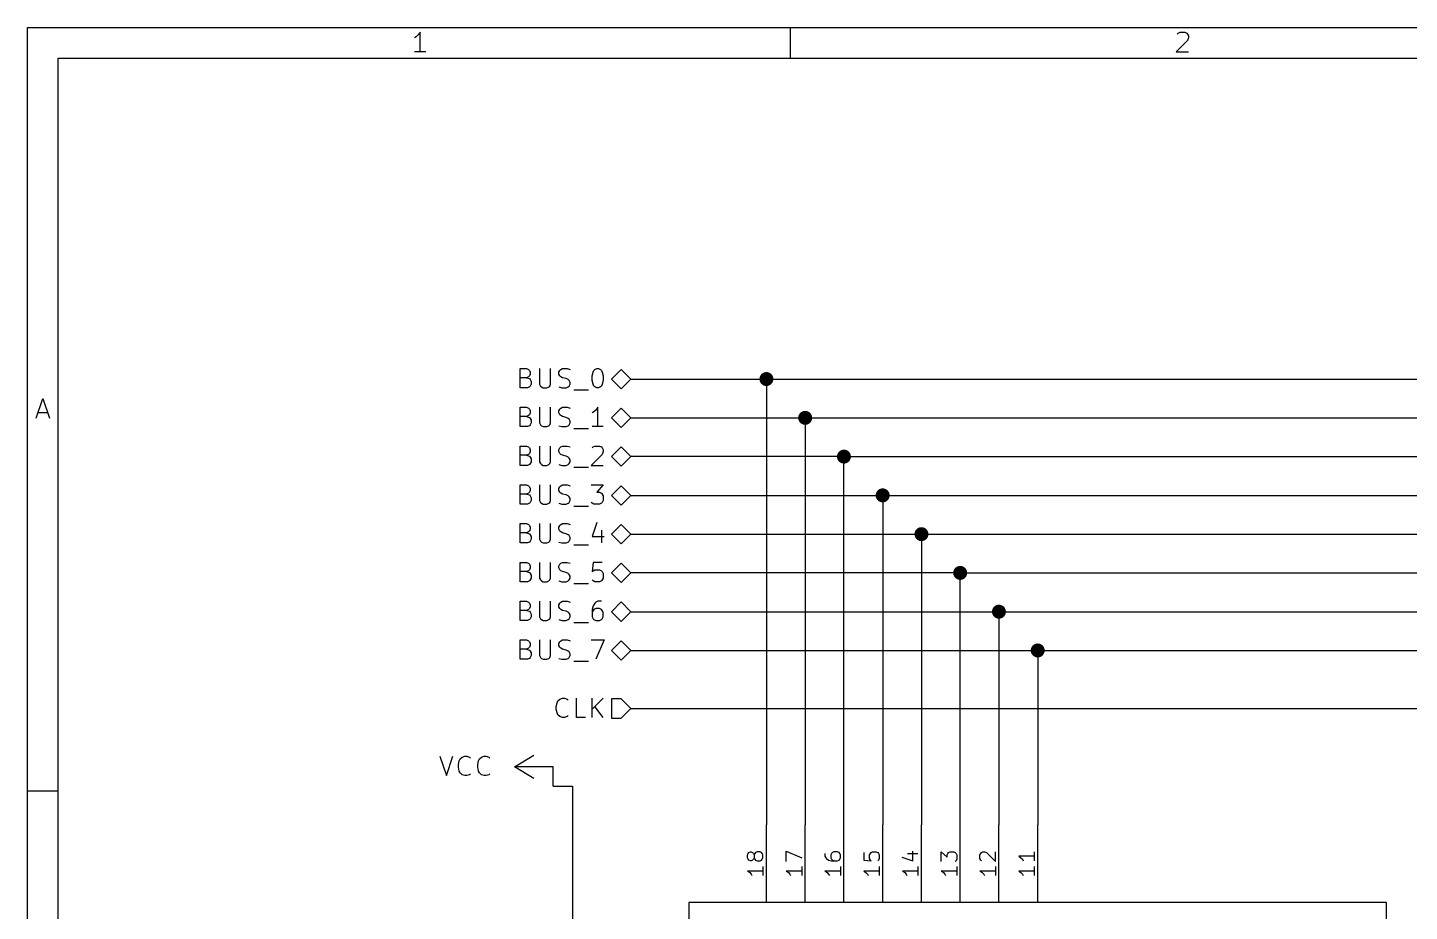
# Model space of a CAD drawing. Extents: x 0.4 to 11.3, y -7.9 to -0.4.
# Drawn here: x 0.394 to 3.959, y -2.673 to -0.394 of the extents above; entities that cross this region are included whole.
import ezdxf

# ---------------------------------------------------------------- set-up
doc = ezdxf.new("R2010")
doc.units = 0
doc.header["$MEASUREMENT"] = 0
for name, color, linetype in [('BROWN2', 54, 'CONTINUOUS'), ('CYAN2', 4, 'CONTINUOUS'), ('GREEN3', 91, 'CONTINUOUS'), ('LYELLOW', 51, 'CONTINUOUS'), ('RED2', 1, 'CONTINUOUS'), ('RED3', 11, 'CONTINUOUS')]:
    doc.layers.add(name, color=color, linetype=linetype)

msp = doc.modelspace()

# ---------------------------------------------------------------- linework, layer by layer
at = {"layer": 'BROWN2', "linetype": 'CONTINUOUS'}
for p, q in [((1.6646, -1.3228), (1.6646, -1.2728)), ((1.6646, -1.2728), (1.6812, -1.2728)), ((1.6812, -1.2728), (1.686, -1.2752)), ((1.686, -1.2752), (1.6884, -1.2776)), ((1.6884, -1.2776), (1.6908, -1.2823)), ((1.6908, -1.2823), (1.6908, -1.2871)), ((1.7146, -1.2728), (1.7146, -1.3133)), ((1.7431, -1.3133), (1.7431, -1.2728)), ((1.7646, -1.2823), (1.767, -1.2776)), ((1.7646, -1.2871), (1.7646, -1.2823)), ((1.767, -1.2776), (1.7693, -1.2752)), ((1.7693, -1.2752), (1.7741, -1.2728)), ((1.7741, -1.2728), (1.786, -1.2728)), ((1.786, -1.2728), (1.7932, -1.2752)), ((1.8503, -1.2919), (1.8527, -1.2823)), ((1.8527, -1.2823), (1.8551, -1.2776)), ((1.8551, -1.2776), (1.8574, -1.2752)), ((1.8574, -1.2752), (1.8622, -1.2728)), ((1.8622, -1.2728), (1.867, -1.2728)), ((1.867, -1.2728), (1.8717, -1.2752)), ((1.8717, -1.2752), (1.8741, -1.2776)), ((1.8741, -1.2776), (1.8765, -1.2823)), ((1.8765, -1.2823), (1.8789, -1.2919)), ((1.925, -1.275), (1.9, -1.3)), ((1.95, -1.3), (1.925, -1.275)), ((1.6812, -1.2966), (1.6646, -1.2966)), ((1.686, -1.2942), (1.6812, -1.2966)), ((1.6812, -1.2966), (1.6884, -1.299)), ((1.6884, -1.2919), (1.686, -1.2942)), ((1.6908, -1.2871), (1.6884, -1.2919)), ((1.6884, -1.299), (1.6908, -1.3014)), ((1.6908, -1.318), (1.6884, -1.3204)), ((1.6908, -1.3014), (1.6931, -1.3061)), ((1.6931, -1.3133), (1.6908, -1.318)), ((1.6931, -1.3061), (1.6931, -1.3133)), ((1.7146, -1.3133), (1.717, -1.318)), ((1.717, -1.318), (1.7193, -1.3204)), ((1.7384, -1.3204), (1.7408, -1.318)), ((1.7408, -1.318), (1.7431, -1.3133)), ((1.767, -1.2919), (1.7646, -1.2871)), ((1.7693, -1.2942), (1.767, -1.2919)), ((1.7741, -1.2966), (1.7693, -1.2942)), ((1.7836, -1.299), (1.7741, -1.2966)), ((1.7884, -1.3014), (1.7836, -1.299)), ((1.7908, -1.3038), (1.7884, -1.3014)), ((1.7884, -1.3204), (1.7908, -1.318)), ((1.7932, -1.3085), (1.7908, -1.3038)), ((1.7908, -1.318), (1.7932, -1.3133)), ((1.7932, -1.3133), (1.7932, -1.3085)), ((1.8503, -1.3038), (1.8503, -1.2919)), ((1.8527, -1.3133), (1.8503, -1.3038)), ((1.8551, -1.318), (1.8527, -1.3133)), ((1.8574, -1.3204), (1.8551, -1.318)), ((1.8741, -1.318), (1.8717, -1.3204)), ((1.8765, -1.3133), (1.8741, -1.318)), ((1.8789, -1.3038), (1.8765, -1.3133)), ((1.8789, -1.2919), (1.8789, -1.3038)), ((1.9, -1.3), (1.925, -1.325)), ((1.925, -1.325), (1.95, -1.3)), ((1.6836, -1.3228), (1.6646, -1.3228)), ((1.6884, -1.3204), (1.6836, -1.3228)), ((1.7193, -1.3204), (1.7241, -1.3228)), ((1.7241, -1.3228), (1.7336, -1.3228)), ((1.7336, -1.3228), (1.7384, -1.3204)), ((1.7646, -1.3204), (1.7717, -1.3228)), ((1.7717, -1.3228), (1.7836, -1.3228)), ((1.7836, -1.3228), (1.7884, -1.3204)), ((1.8027, -1.3276), (1.8408, -1.3276)), ((1.8622, -1.3228), (1.8574, -1.3204)), ((1.867, -1.3228), (1.8622, -1.3228)), ((1.8717, -1.3204), (1.867, -1.3228)), ((1.6646, -1.4228), (1.6646, -1.3728)), ((1.6646, -1.3728), (1.6812, -1.3728)), ((1.6812, -1.3728), (1.686, -1.3752)), ((1.686, -1.3752), (1.6884, -1.3776)), ((1.6884, -1.3776), (1.6908, -1.3823)), ((1.6908, -1.3871), (1.6884, -1.3919)), ((1.6908, -1.3823), (1.6908, -1.3871)), ((1.7146, -1.3728), (1.7146, -1.4133)), ((1.7431, -1.4133), (1.7431, -1.3728)), ((1.7646, -1.3823), (1.767, -1.3776)), ((1.7646, -1.3871), (1.7646, -1.3823)), ((1.767, -1.3919), (1.7646, -1.3871)), ((1.767, -1.3776), (1.7693, -1.3752)), ((1.7693, -1.3752), (1.7741, -1.3728)), ((1.7741, -1.3728), (1.786, -1.3728)), ((1.786, -1.3728), (1.7932, -1.3752)), ((1.8551, -1.3847), (1.8503, -1.3871)), ((1.8598, -1.3799), (1.8551, -1.3847)), ((1.8646, -1.3728), (1.8598, -1.3799)), ((1.8646, -1.4228), (1.8646, -1.3728)), ((1.925, -1.375), (1.9, -1.4)), ((1.95, -1.4), (1.925, -1.375)), ((1.6812, -1.3966), (1.6646, -1.3966)), ((1.6836, -1.4228), (1.6646, -1.4228)), ((1.686, -1.3942), (1.6812, -1.3966)), ((1.6812, -1.3966), (1.6884, -1.399)), ((1.6884, -1.4204), (1.6836, -1.4228)), ((1.6884, -1.3919), (1.686, -1.3942)), ((1.6884, -1.399), (1.6908, -1.4014)), ((1.6908, -1.418), (1.6884, -1.4204)), ((1.6908, -1.4014), (1.6931, -1.4061)), ((1.6931, -1.4133), (1.6908, -1.418)), ((1.6931, -1.4061), (1.6931, -1.4133)), ((1.7146, -1.4133), (1.717, -1.418)), ((1.717, -1.418), (1.7193, -1.4204)), ((1.7193, -1.4204), (1.7241, -1.4228)), ((1.7241, -1.4228), (1.7336, -1.4228)), ((1.7336, -1.4228), (1.7384, -1.4204)), ((1.7384, -1.4204), (1.7408, -1.418)), ((1.7408, -1.418), (1.7431, -1.4133)), ((1.7646, -1.4204), (1.7717, -1.4228)), ((1.7693, -1.3942), (1.767, -1.3919)), ((1.7741, -1.3966), (1.7693, -1.3942)), ((1.7717, -1.4228), (1.7836, -1.4228)), ((1.7836, -1.399), (1.7741, -1.3966)), ((1.7884, -1.4014), (1.7836, -1.399)), ((1.7836, -1.4228), (1.7884, -1.4204)), ((1.7908, -1.4038), (1.7884, -1.4014)), ((1.7884, -1.4204), (1.7908, -1.418)), ((1.7932, -1.4085), (1.7908, -1.4038)), ((1.7908, -1.418), (1.7932, -1.4133)), ((1.7932, -1.4133), (1.7932, -1.4085)), ((1.8789, -1.4228), (1.8503, -1.4228)), ((1.9, -1.4), (1.925, -1.425)), ((1.925, -1.425), (1.95, -1.4)), ((1.8027, -1.4276), (1.8408, -1.4276)), ((1.6646, -1.5228), (1.6646, -1.4728)), ((1.6646, -1.4728), (1.6812, -1.4728)), ((1.6812, -1.4966), (1.6646, -1.4966)), ((1.6812, -1.4728), (1.686, -1.4752)), ((1.686, -1.4942), (1.6812, -1.4966)), ((1.6812, -1.4966), (1.6884, -1.499)), ((1.686, -1.4752), (1.6884, -1.4776)), ((1.6884, -1.4919), (1.686, -1.4942)), ((1.6884, -1.4776), (1.6908, -1.4823)), ((1.6908, -1.4871), (1.6884, -1.4919)), ((1.6908, -1.4823), (1.6908, -1.4871)), ((1.7146, -1.4728), (1.7146, -1.5133)), ((1.7431, -1.5133), (1.7431, -1.4728)), ((1.7646, -1.4823), (1.767, -1.4776)), ((1.7646, -1.4871), (1.7646, -1.4823)), ((1.767, -1.4919), (1.7646, -1.4871)), ((1.767, -1.4776), (1.7693, -1.4752)), ((1.7693, -1.4942), (1.767, -1.4919)), ((1.7693, -1.4752), (1.7741, -1.4728)), ((1.7741, -1.4966), (1.7693, -1.4942)), ((1.7741, -1.4728), (1.786, -1.4728)), ((1.7836, -1.499), (1.7741, -1.4966)), ((1.786, -1.4728), (1.7932, -1.4752)), ((1.8765, -1.4942), (1.8479, -1.5228)), ((1.8503, -1.4776), (1.8527, -1.4752)), ((1.8527, -1.4752), (1.8574, -1.4728)), ((1.8574, -1.4728), (1.8693, -1.4728)), ((1.8693, -1.4728), (1.8741, -1.4752)), ((1.8741, -1.4752), (1.8765, -1.4776)), ((1.8765, -1.4776), (1.8789, -1.4823)), ((1.8789, -1.4871), (1.8765, -1.4942)), ((1.8789, -1.4823), (1.8789, -1.4871)), ((1.925, -1.475), (1.9, -1.5)), ((1.95, -1.5), (1.925, -1.475)), ((1.6836, -1.5228), (1.6646, -1.5228)), ((1.6884, -1.5204), (1.6836, -1.5228)), ((1.6884, -1.499), (1.6908, -1.5014)), ((1.6908, -1.518), (1.6884, -1.5204)), ((1.6908, -1.5014), (1.6931, -1.5061)), ((1.6931, -1.5133), (1.6908, -1.518)), ((1.6931, -1.5061), (1.6931, -1.5133)), ((1.7146, -1.5133), (1.717, -1.518)), ((1.717, -1.518), (1.7193, -1.5204)), ((1.7193, -1.5204), (1.7241, -1.5228)), ((1.7241, -1.5228), (1.7336, -1.5228)), ((1.7336, -1.5228), (1.7384, -1.5204)), ((1.7384, -1.5204), (1.7408, -1.518)), ((1.7408, -1.518), (1.7431, -1.5133)), ((1.7646, -1.5204), (1.7717, -1.5228)), ((1.7717, -1.5228), (1.7836, -1.5228)), ((1.7884, -1.5014), (1.7836, -1.499)), ((1.7836, -1.5228), (1.7884, -1.5204)), ((1.7908, -1.5038), (1.7884, -1.5014)), ((1.7884, -1.5204), (1.7908, -1.518)), ((1.7932, -1.5085), (1.7908, -1.5038)), ((1.7908, -1.518), (1.7932, -1.5133)), ((1.7932, -1.5133), (1.7932, -1.5085)), ((1.8027, -1.5276), (1.8408, -1.5276)), ((1.8479, -1.5228), (1.8789, -1.5228)), ((1.9, -1.5), (1.925, -1.525)), ((1.925, -1.525), (1.95, -1.5)), ((1.6646, -1.6228), (1.6646, -1.5728)), ((1.6646, -1.5728), (1.6812, -1.5728)), ((1.6812, -1.5966), (1.6646, -1.5966)), ((1.6812, -1.5728), (1.686, -1.5752)), ((1.686, -1.5942), (1.6812, -1.5966)), ((1.6812, -1.5966), (1.6884, -1.599)), ((1.686, -1.5752), (1.6884, -1.5776)), ((1.6884, -1.5919), (1.686, -1.5942)), ((1.6884, -1.5776), (1.6908, -1.5823)), ((1.6908, -1.5871), (1.6884, -1.5919)), ((1.6884, -1.599), (1.6908, -1.6014)), ((1.6908, -1.5823), (1.6908, -1.5871)), ((1.6908, -1.6014), (1.6931, -1.6061)), ((1.7146, -1.5728), (1.7146, -1.6133)), ((1.7431, -1.6133), (1.7431, -1.5728)), ((1.7646, -1.5823), (1.767, -1.5776)), ((1.7646, -1.5871), (1.7646, -1.5823)), ((1.767, -1.5919), (1.7646, -1.5871)), ((1.767, -1.5776), (1.7693, -1.5752)), ((1.7693, -1.5942), (1.767, -1.5919)), ((1.7693, -1.5752), (1.7741, -1.5728)), ((1.7741, -1.5966), (1.7693, -1.5942)), ((1.7741, -1.5728), (1.786, -1.5728)), ((1.7836, -1.599), (1.7741, -1.5966)), ((1.7884, -1.6014), (1.7836, -1.599)), ((1.786, -1.5728), (1.7932, -1.5752)), ((1.7908, -1.6038), (1.7884, -1.6014)), ((1.7932, -1.6085), (1.7908, -1.6038)), ((1.8479, -1.5728), (1.8789, -1.5728)), ((1.8789, -1.5728), (1.8622, -1.5919)), ((1.8622, -1.5919), (1.8693, -1.5919)), ((1.8693, -1.5919), (1.8741, -1.5942)), ((1.8741, -1.5942), (1.8765, -1.5966)), ((1.8765, -1.5966), (1.8789, -1.6014)), ((1.8789, -1.6014), (1.8789, -1.6133)), ((1.925, -1.575), (1.9, -1.6)), ((1.9, -1.6), (1.925, -1.625)), ((1.95, -1.6), (1.925, -1.575)), ((1.925, -1.625), (1.95, -1.6)), ((1.6836, -1.6228), (1.6646, -1.6228)), ((1.6884, -1.6204), (1.6836, -1.6228)), ((1.6908, -1.618), (1.6884, -1.6204)), ((1.6931, -1.6133), (1.6908, -1.618)), ((1.6931, -1.6061), (1.6931, -1.6133)), ((1.7146, -1.6133), (1.717, -1.618)), ((1.717, -1.618), (1.7193, -1.6204)), ((1.7193, -1.6204), (1.7241, -1.6228)), ((1.7241, -1.6228), (1.7336, -1.6228)), ((1.7336, -1.6228), (1.7384, -1.6204)), ((1.7384, -1.6204), (1.7408, -1.618)), ((1.7408, -1.618), (1.7431, -1.6133)), ((1.7646, -1.6204), (1.7717, -1.6228)), ((1.7717, -1.6228), (1.7836, -1.6228)), ((1.7836, -1.6228), (1.7884, -1.6204)), ((1.7884, -1.6204), (1.7908, -1.618)), ((1.7908, -1.618), (1.7932, -1.6133)), ((1.7932, -1.6133), (1.7932, -1.6085)), ((1.8027, -1.6276), (1.8408, -1.6276)), ((1.8503, -1.6204), (1.8479, -1.618)), ((1.8551, -1.6228), (1.8503, -1.6204)), ((1.8693, -1.6228), (1.8551, -1.6228)), ((1.8741, -1.6204), (1.8693, -1.6228)), ((1.8765, -1.618), (1.8741, -1.6204)), ((1.8789, -1.6133), (1.8765, -1.618)), ((1.6646, -1.7228), (1.6646, -1.6728)), ((1.6646, -1.6728), (1.6812, -1.6728)), ((1.6812, -1.6728), (1.686, -1.6752)), ((1.686, -1.6752), (1.6884, -1.6776)), ((1.7146, -1.6728), (1.7146, -1.7133)), ((1.7431, -1.7133), (1.7431, -1.6728)), ((1.767, -1.6776), (1.7693, -1.6752)), ((1.7693, -1.6752), (1.7741, -1.6728)), ((1.7741, -1.6728), (1.786, -1.6728)), ((1.786, -1.6728), (1.7932, -1.6752)), ((1.8622, -1.6704), (1.8503, -1.7061)), ((1.925, -1.675), (1.9, -1.7)), ((1.95, -1.7), (1.925, -1.675)), ((1.6812, -1.6966), (1.6646, -1.6966)), ((1.686, -1.6942), (1.6812, -1.6966)), ((1.6812, -1.6966), (1.6884, -1.699)), ((1.6884, -1.6919), (1.686, -1.6942)), ((1.6884, -1.6776), (1.6908, -1.6823)), ((1.6908, -1.6871), (1.6884, -1.6919)), ((1.6884, -1.699), (1.6908, -1.7014)), ((1.6908, -1.6823), (1.6908, -1.6871)), ((1.6908, -1.7014), (1.6931, -1.7061)), ((1.6931, -1.7061), (1.6931, -1.7133)), ((1.7646, -1.6823), (1.767, -1.6776)), ((1.7646, -1.6871), (1.7646, -1.6823)), ((1.767, -1.6919), (1.7646, -1.6871)), ((1.7693, -1.6942), (1.767, -1.6919)), ((1.7741, -1.6966), (1.7693, -1.6942)), ((1.7836, -1.699), (1.7741, -1.6966)), ((1.7884, -1.7014), (1.7836, -1.699)), ((1.7908, -1.7038), (1.7884, -1.7014)), ((1.7932, -1.7085), (1.7908, -1.7038)), ((1.7932, -1.7133), (1.7932, -1.7085)), ((1.8503, -1.7061), (1.8812, -1.7061)), ((1.8741, -1.6895), (1.8741, -1.7228)), ((1.9, -1.7), (1.925, -1.725)), ((1.925, -1.725), (1.95, -1.7)), ((1.6836, -1.7228), (1.6646, -1.7228)), ((1.6884, -1.7204), (1.6836, -1.7228)), ((1.6908, -1.718), (1.6884, -1.7204)), ((1.6931, -1.7133), (1.6908, -1.718)), ((1.7146, -1.7133), (1.717, -1.718)), ((1.717, -1.718), (1.7193, -1.7204)), ((1.7193, -1.7204), (1.7241, -1.7228)), ((1.7241, -1.7228), (1.7336, -1.7228)), ((1.7336, -1.7228), (1.7384, -1.7204)), ((1.7384, -1.7204), (1.7408, -1.718)), ((1.7408, -1.718), (1.7431, -1.7133)), ((1.7646, -1.7204), (1.7717, -1.7228)), ((1.7717, -1.7228), (1.7836, -1.7228)), ((1.7836, -1.7228), (1.7884, -1.7204)), ((1.7884, -1.7204), (1.7908, -1.718)), ((1.7908, -1.718), (1.7932, -1.7133)), ((1.8027, -1.7276), (1.8408, -1.7276)), ((1.6646, -1.8228), (1.6646, -1.7728)), ((1.6646, -1.7728), (1.6812, -1.7728)), ((1.6812, -1.7728), (1.686, -1.7752)), ((1.686, -1.7752), (1.6884, -1.7776)), ((1.6884, -1.7776), (1.6908, -1.7823)), ((1.6908, -1.7823), (1.6908, -1.7871)), ((1.7146, -1.7728), (1.7146, -1.8133)), ((1.7431, -1.8133), (1.7431, -1.7728)), ((1.7646, -1.7823), (1.767, -1.7776)), ((1.7646, -1.7871), (1.7646, -1.7823)), ((1.767, -1.7776), (1.7693, -1.7752)), ((1.7693, -1.7752), (1.7741, -1.7728)), ((1.7741, -1.7728), (1.786, -1.7728)), ((1.786, -1.7728), (1.7932, -1.7752)), ((1.8527, -1.7728), (1.8503, -1.7966)), ((1.8765, -1.7728), (1.8527, -1.7728)), ((1.925, -1.775), (1.9, -1.8)), ((1.95, -1.8), (1.925, -1.775)), ((1.6812, -1.7966), (1.6646, -1.7966)), ((1.686, -1.7942), (1.6812, -1.7966)), ((1.6812, -1.7966), (1.6884, -1.799)), ((1.6884, -1.7919), (1.686, -1.7942)), ((1.6908, -1.7871), (1.6884, -1.7919)), ((1.6884, -1.799), (1.6908, -1.8014)), ((1.6908, -1.818), (1.6884, -1.8204)), ((1.6908, -1.8014), (1.6931, -1.8061)), ((1.6931, -1.8133), (1.6908, -1.818)), ((1.6931, -1.8061), (1.6931, -1.8133)), ((1.7146, -1.8133), (1.717, -1.818)), ((1.717, -1.818), (1.7193, -1.8204)), ((1.7384, -1.8204), (1.7408, -1.818)), ((1.7408, -1.818), (1.7431, -1.8133)), ((1.767, -1.7919), (1.7646, -1.7871)), ((1.7693, -1.7942), (1.767, -1.7919)), ((1.7741, -1.7966), (1.7693, -1.7942)), ((1.7836, -1.799), (1.7741, -1.7966)), ((1.7884, -1.8014), (1.7836, -1.799)), ((1.7908, -1.8038), (1.7884, -1.8014)), ((1.7884, -1.8204), (1.7908, -1.818)), ((1.7932, -1.8085), (1.7908, -1.8038)), ((1.7908, -1.818), (1.7932, -1.8133)), ((1.7932, -1.8133), (1.7932, -1.8085)), ((1.8503, -1.7966), (1.8527, -1.7942)), ((1.8527, -1.8204), (1.8503, -1.818)), ((1.8527, -1.7942), (1.8574, -1.7919)), ((1.8574, -1.7919), (1.8693, -1.7919)), ((1.8693, -1.7919), (1.8741, -1.7942)), ((1.8741, -1.7942), (1.8765, -1.7966)), ((1.8765, -1.818), (1.8741, -1.8204)), ((1.8765, -1.7966), (1.8789, -1.8014)), ((1.8789, -1.8133), (1.8765, -1.818)), ((1.8789, -1.8014), (1.8789, -1.8133)), ((1.9, -1.8), (1.925, -1.825)), ((1.925, -1.825), (1.95, -1.8)), ((1.6836, -1.8228), (1.6646, -1.8228)), ((1.6884, -1.8204), (1.6836, -1.8228)), ((1.7193, -1.8204), (1.7241, -1.8228)), ((1.7241, -1.8228), (1.7336, -1.8228)), ((1.7336, -1.8228), (1.7384, -1.8204)), ((1.7646, -1.8204), (1.7717, -1.8228)), ((1.7717, -1.8228), (1.7836, -1.8228)), ((1.7836, -1.8228), (1.7884, -1.8204)), ((1.8027, -1.8276), (1.8408, -1.8276)), ((1.8574, -1.8228), (1.8527, -1.8204)), ((1.8693, -1.8228), (1.8574, -1.8228)), ((1.8741, -1.8204), (1.8693, -1.8228)), ((1.6646, -1.9228), (1.6646, -1.8728)), ((1.6646, -1.8728), (1.6812, -1.8728)), ((1.6812, -1.8728), (1.686, -1.8752)), ((1.686, -1.8752), (1.6884, -1.8776)), ((1.6884, -1.8776), (1.6908, -1.8823)), ((1.6908, -1.8871), (1.6884, -1.8919)), ((1.6908, -1.8823), (1.6908, -1.8871)), ((1.7146, -1.8728), (1.7146, -1.9133)), ((1.7431, -1.9133), (1.7431, -1.8728)), ((1.7646, -1.8823), (1.767, -1.8776)), ((1.7646, -1.8871), (1.7646, -1.8823)), ((1.767, -1.8919), (1.7646, -1.8871)), ((1.767, -1.8776), (1.7693, -1.8752)), ((1.7693, -1.8752), (1.7741, -1.8728)), ((1.7741, -1.8728), (1.786, -1.8728)), ((1.786, -1.8728), (1.7932, -1.8752)), ((1.8527, -1.8847), (1.8503, -1.8942)), ((1.8574, -1.8776), (1.8527, -1.8847)), ((1.8598, -1.8752), (1.8574, -1.8776)), ((1.8646, -1.8728), (1.8598, -1.8752)), ((1.8741, -1.8728), (1.8646, -1.8728)), ((1.925, -1.875), (1.9, -1.9)), ((1.95, -1.9), (1.925, -1.875)), ((1.6812, -1.8966), (1.6646, -1.8966)), ((1.6836, -1.9228), (1.6646, -1.9228)), ((1.686, -1.8942), (1.6812, -1.8966)), ((1.6812, -1.8966), (1.6884, -1.899)), ((1.6884, -1.9204), (1.6836, -1.9228)), ((1.6884, -1.8919), (1.686, -1.8942)), ((1.6884, -1.899), (1.6908, -1.9014)), ((1.6908, -1.918), (1.6884, -1.9204)), ((1.6908, -1.9014), (1.6931, -1.9061)), ((1.6931, -1.9133), (1.6908, -1.918)), ((1.6931, -1.9061), (1.6931, -1.9133)), ((1.7146, -1.9133), (1.717, -1.918)), ((1.717, -1.918), (1.7193, -1.9204)), ((1.7193, -1.9204), (1.7241, -1.9228)), ((1.7241, -1.9228), (1.7336, -1.9228)), ((1.7336, -1.9228), (1.7384, -1.9204)), ((1.7384, -1.9204), (1.7408, -1.918)), ((1.7408, -1.918), (1.7431, -1.9133)), ((1.7646, -1.9204), (1.7717, -1.9228)), ((1.7693, -1.8942), (1.767, -1.8919)), ((1.7741, -1.8966), (1.7693, -1.8942)), ((1.7717, -1.9228), (1.7836, -1.9228)), ((1.7836, -1.899), (1.7741, -1.8966)), ((1.7884, -1.9014), (1.7836, -1.899)), ((1.7836, -1.9228), (1.7884, -1.9204)), ((1.7908, -1.9038), (1.7884, -1.9014)), ((1.7884, -1.9204), (1.7908, -1.918)), ((1.7932, -1.9085), (1.7908, -1.9038)), ((1.7908, -1.918), (1.7932, -1.9133)), ((1.7932, -1.9133), (1.7932, -1.9085)), ((1.8503, -1.8942), (1.8503, -1.9133)), ((1.8527, -1.8966), (1.8503, -1.9014)), ((1.8503, -1.9133), (1.8527, -1.918)), ((1.8551, -1.8942), (1.8527, -1.8966)), ((1.8527, -1.918), (1.8551, -1.9204)), ((1.8598, -1.8919), (1.8551, -1.8942)), ((1.8551, -1.9204), (1.8598, -1.9228)), ((1.8693, -1.8919), (1.8598, -1.8919)), ((1.8598, -1.9228), (1.8693, -1.9228)), ((1.8741, -1.8942), (1.8693, -1.8919)), ((1.8693, -1.9228), (1.8741, -1.9204)), ((1.8765, -1.8966), (1.8741, -1.8942)), ((1.8741, -1.9204), (1.8765, -1.918)), ((1.8789, -1.9014), (1.8765, -1.8966)), ((1.8765, -1.918), (1.8789, -1.9133)), ((1.8789, -1.9133), (1.8789, -1.9014)), ((1.9, -1.9), (1.925, -1.925)), ((1.925, -1.925), (1.95, -1.9)), ((1.8027, -1.9276), (1.8408, -1.9276)), ((1.6646, -2.0228), (1.6646, -1.9728)), ((1.6646, -1.9728), (1.6812, -1.9728)), ((1.6812, -1.9728), (1.686, -1.9752)), ((1.686, -1.9942), (1.6812, -1.9966)), ((1.686, -1.9752), (1.6884, -1.9776)), ((1.6884, -1.9919), (1.686, -1.9942)), ((1.6884, -1.9776), (1.6908, -1.9823)), ((1.6908, -1.9871), (1.6884, -1.9919)), ((1.6908, -1.9823), (1.6908, -1.9871)), ((1.7146, -1.9728), (1.7146, -2.0133)), ((1.7431, -2.0133), (1.7431, -1.9728)), ((1.7646, -1.9823), (1.767, -1.9776)), ((1.7646, -1.9871), (1.7646, -1.9823)), ((1.767, -1.9919), (1.7646, -1.9871)), ((1.767, -1.9776), (1.7693, -1.9752)), ((1.7693, -1.9942), (1.767, -1.9919)), ((1.7693, -1.9752), (1.7741, -1.9728)), ((1.7741, -1.9966), (1.7693, -1.9942)), ((1.7741, -1.9728), (1.786, -1.9728)), ((1.786, -1.9728), (1.7932, -1.9752)), ((1.8479, -1.9728), (1.8812, -1.9728)), ((1.8812, -1.9728), (1.8598, -2.0228)), ((1.925, -1.975), (1.9, -2)), ((1.95, -2), (1.925, -1.975)), ((1.6812, -1.9966), (1.6646, -1.9966)), ((1.6836, -2.0228), (1.6646, -2.0228)), ((1.6812, -1.9966), (1.6884, -1.999)), ((1.6884, -2.0204), (1.6836, -2.0228)), ((1.6884, -1.999), (1.6908, -2.0014)), ((1.6908, -2.018), (1.6884, -2.0204)), ((1.6908, -2.0014), (1.6931, -2.0061)), ((1.6931, -2.0133), (1.6908, -2.018)), ((1.6931, -2.0061), (1.6931, -2.0133)), ((1.7146, -2.0133), (1.717, -2.018)), ((1.717, -2.018), (1.7193, -2.0204)), ((1.7193, -2.0204), (1.7241, -2.0228)), ((1.7241, -2.0228), (1.7336, -2.0228)), ((1.7336, -2.0228), (1.7384, -2.0204)), ((1.7384, -2.0204), (1.7408, -2.018)), ((1.7408, -2.018), (1.7431, -2.0133)), ((1.7646, -2.0204), (1.7717, -2.0228)), ((1.7717, -2.0228), (1.7836, -2.0228)), ((1.7836, -1.999), (1.7741, -1.9966)), ((1.7884, -2.0014), (1.7836, -1.999)), ((1.7836, -2.0228), (1.7884, -2.0204)), ((1.7908, -2.0038), (1.7884, -2.0014)), ((1.7884, -2.0204), (1.7908, -2.018)), ((1.7932, -2.0085), (1.7908, -2.0038)), ((1.7908, -2.018), (1.7932, -2.0133)), ((1.7932, -2.0133), (1.7932, -2.0085)), ((1.8027, -2.0276), (1.8408, -2.0276)), ((1.9, -2), (1.925, -2.025)), ((1.925, -2.025), (1.95, -2)), ((1.7574, -2.1442), (1.7598, -2.1347)), ((1.7598, -2.1347), (1.7622, -2.1299)), ((1.7622, -2.1299), (1.767, -2.1252)), ((1.767, -2.1252), (1.7741, -2.1228)), ((1.7741, -2.1228), (1.7789, -2.1228)), ((1.7789, -2.1228), (1.786, -2.1252)), ((1.786, -2.1252), (1.7884, -2.1276)), ((1.8098, -2.1728), (1.8098, -2.1228)), ((1.8503, -2.1728), (1.8503, -2.1228)), ((1.8789, -2.1228), (1.8503, -2.1514)), ((1.925, -2.125), (1.9, -2.125)), ((1.9, -2.125), (1.9, -2.175)), ((1.95, -2.15), (1.925, -2.125)), ((1.7574, -2.1514), (1.7574, -2.1442)), ((1.7598, -2.1609), (1.7574, -2.1514)), ((1.7622, -2.1657), (1.7598, -2.1609)), ((1.767, -2.1704), (1.7622, -2.1657)), ((1.7741, -2.1728), (1.767, -2.1704)), ((1.7789, -2.1728), (1.7741, -2.1728)), ((1.786, -2.1704), (1.7789, -2.1728)), ((1.7884, -2.168), (1.786, -2.1704)), ((1.8336, -2.1728), (1.8098, -2.1728)), ((1.8789, -2.1728), (1.8574, -2.1442)), ((1.925, -2.175), (1.95, -2.15)), ((1.9, -2.175), (1.925, -2.175))]:
    msp.add_line(p, q, dxfattribs=at)
at = {"layer": 'CYAN2', "linetype": 'CONTINUOUS'}
for p, q in [((1.4575, -2.2728), (1.4742, -2.3228)), ((1.4742, -2.3228), (1.4909, -2.2728)), ((1.5075, -2.2847), (1.5099, -2.2799)), ((1.5099, -2.2799), (1.5147, -2.2752)), ((1.5147, -2.2752), (1.5218, -2.2728)), ((1.5218, -2.2728), (1.5266, -2.2728)), ((1.5266, -2.2728), (1.5337, -2.2752)), ((1.5337, -2.2752), (1.5361, -2.2776)), ((1.5575, -2.2847), (1.5599, -2.2799)), ((1.5599, -2.2799), (1.5647, -2.2752)), ((1.5647, -2.2752), (1.5718, -2.2728)), ((1.5718, -2.2728), (1.5766, -2.2728)), ((1.5766, -2.2728), (1.5837, -2.2752)), ((1.5837, -2.2752), (1.5861, -2.2776)), ((1.5051, -2.2942), (1.5075, -2.2847)), ((1.5051, -2.3014), (1.5051, -2.2942)), ((1.5075, -2.3109), (1.5051, -2.3014)), ((1.5099, -2.3157), (1.5075, -2.3109)), ((1.5147, -2.3204), (1.5099, -2.3157)), ((1.5551, -2.2942), (1.5575, -2.2847)), ((1.5551, -2.3014), (1.5551, -2.2942)), ((1.5575, -2.3109), (1.5551, -2.3014)), ((1.5599, -2.3157), (1.5575, -2.3109)), ((1.5647, -2.3204), (1.5599, -2.3157)), ((1.5218, -2.3228), (1.5147, -2.3204)), ((1.5266, -2.3228), (1.5218, -2.3228)), ((1.5337, -2.3204), (1.5266, -2.3228)), ((1.5361, -2.318), (1.5337, -2.3204)), ((1.5718, -2.3228), (1.5647, -2.3204)), ((1.5766, -2.3228), (1.5718, -2.3228)), ((1.5837, -2.3204), (1.5766, -2.3228)), ((1.5861, -2.318), (1.5837, -2.3204))]:
    msp.add_line(p, q, dxfattribs=at)
at = {"layer": 'GREEN3', "linetype": 'CONTINUOUS'}
for p, q in [((1.95, -1.3), (2.3, -1.3)), ((2.3, -1.3), (2.3, -2.45)), ((2.3, -1.3), (7.85, -1.3)), ((1.95, -1.4), (2.4, -1.4)), ((2.4, -1.4), (2.4, -2.45)), ((2.4, -1.4), (7.95, -1.4)), ((2.5, -1.5), (1.95, -1.5)), ((2.5, -2.45), (2.5, -1.5)), ((2.5, -1.5), (8.05, -1.5)), ((1.95, -1.6), (2.6, -1.6)), ((2.6, -1.6), (2.6, -2.45)), ((2.6, -1.6), (8.15, -1.6)), ((1.95, -1.7), (2.7, -1.7)), ((2.7, -1.7), (5.45, -1.7)), ((2.7, -1.7), (2.7, -2.45)), ((2.8, -1.8), (1.95, -1.8)), ((2.8, -1.8), (5.55, -1.8)), ((2.8, -2.45), (2.8, -1.8)), ((1.95, -1.9), (2.9, -1.9)), ((2.9, -1.9), (5.65, -1.9)), ((2.9, -1.9), (2.9, -2.45)), ((1.95, -2), (3, -2)), ((3, -2), (5.75, -2)), ((3, -2), (3, -2.45)), ((1.95, -2.15), (4.75, -2.15)), ((1.75, -2.35), (1.75, -2.3)), ((1.75, -2.35), (1.8, -2.35)), ((1.8, -2.35), (1.8, -3.9))]:
    msp.add_line(p, q, dxfattribs=at)
at = {"layer": 'GREEN3', "const_width": 0.018}
for points in [[(2.291, -1.3, 1), (2.309, -1.3, 1)], [(2.391, -1.4, 1), (2.409, -1.4, 1)], [(2.491, -1.5, 1), (2.509, -1.5, 1)], [(2.591, -1.6, 1), (2.609, -1.6, 1)], [(2.691, -1.7, 1), (2.709, -1.7, 1)], [(2.791, -1.8, 1), (2.809, -1.8, 1)], [(2.891, -1.9, 1), (2.909, -1.9, 1)], [(2.991, -2, 1), (3.009, -2, 1)]]:
    msp.add_lwpolyline(points, format="xyb", close=True, dxfattribs=at)
at = {"layer": 'LYELLOW', "linetype": 'CONTINUOUS'}
for p, q in [((3.9, -2.65), (2.1, -2.65)), ((2.1, -2.65), (2.1, -3.65)), ((3.9, -3.65), (3.9, -2.65))]:
    msp.add_line(p, q, dxfattribs=at)
at = {"layer": 'RED2', "linetype": 'CONTINUOUS'}
for p, q in [((0.3937, -0.3937), (11.2993, -0.3937)), ((0.3937, -7.8743), (0.3937, -0.3937)), ((1.3965, -0.4174), (1.3916, -0.4199)), ((1.4013, -0.4126), (1.3965, -0.4174)), ((1.4062, -0.4053), (1.4013, -0.4126)), ((1.4062, -0.4564), (1.4062, -0.4053)), ((2.3622, -0.4724), (2.3622, -0.3937)), ((3.3869, -0.4272), (3.3576, -0.4564)), ((3.3601, -0.4101), (3.3625, -0.4077)), ((3.3625, -0.4077), (3.3674, -0.4053)), ((3.3674, -0.4053), (3.3796, -0.4053)), ((3.3796, -0.4053), (3.3845, -0.4077)), ((3.3845, -0.4077), (3.3869, -0.4101)), ((3.3869, -0.4101), (3.3893, -0.415)), ((3.3893, -0.4199), (3.3869, -0.4272)), ((3.3893, -0.415), (3.3893, -0.4199)), ((1.4208, -0.4564), (1.3916, -0.4564)), ((3.3576, -0.4564), (3.3893, -0.4564)), ((0.4724, -0.4724), (11.2206, -0.4724)), ((0.4724, -7.7956), (0.4724, -0.4724)), ((0.416, -1.4013), (0.4331, -1.3501)), ((0.4331, -1.3501), (0.4501, -1.4013)), ((0.4209, -1.3867), (0.4453, -1.3867)), ((1.65, -2.3), (1.7, -2.27)), ((1.7, -2.33), (1.65, -2.3)), ((1.75, -2.3), (1.65, -2.3)), ((0.3937, -2.3622), (0.4724, -2.3622)), ((2.3, -2.65), (2.3, -2.45)), ((2.4, -2.65), (2.4, -2.45)), ((2.5, -2.65), (2.5, -2.45)), ((2.6, -2.65), (2.6, -2.45)), ((2.7, -2.65), (2.7, -2.45)), ((2.8, -2.65), (2.8, -2.45)), ((2.9, -2.65), (2.9, -2.45)), ((3, -2.65), (3, -2.45)), ((3.9, -2.65), (2.1, -2.65)), ((2.1, -2.65), (2.1, -3.65)), ((3.9, -3.65), (3.9, -2.65))]:
    msp.add_line(p, q, dxfattribs=at)
at = {"layer": 'RED3', "linetype": 'CONTINUOUS'}
for p, q in [((2.2511, -2.5271), (2.253, -2.5233)), ((2.2511, -2.5348), (2.2511, -2.5271)), ((2.253, -2.5233), (2.2549, -2.5214)), ((2.2549, -2.5214), (2.2587, -2.5195)), ((2.2587, -2.5195), (2.2606, -2.5195)), ((2.2606, -2.5195), (2.2644, -2.5214)), ((2.2644, -2.5214), (2.2663, -2.5233)), ((2.2663, -2.5233), (2.2682, -2.5271)), ((2.2701, -2.5233), (2.2682, -2.5271)), ((2.2682, -2.5271), (2.2682, -2.5348)), ((2.2721, -2.5214), (2.2701, -2.5233)), ((2.2759, -2.5195), (2.2721, -2.5214)), ((2.2835, -2.5195), (2.2759, -2.5195)), ((2.2873, -2.5214), (2.2835, -2.5195)), ((2.2892, -2.5233), (2.2873, -2.5214)), ((2.2911, -2.5271), (2.2892, -2.5233)), ((2.2911, -2.5348), (2.2911, -2.5271)), ((2.3511, -2.5443), (2.3511, -2.5176)), ((2.3511, -2.5176), (2.3911, -2.5348)), ((2.4511, -2.5233), (2.4511, -2.5309)), ((2.4511, -2.5309), (2.453, -2.5348)), ((2.4682, -2.5233), (2.4663, -2.5271)), ((2.4663, -2.5271), (2.4663, -2.5348)), ((2.4701, -2.5214), (2.4682, -2.5233)), ((2.474, -2.5195), (2.4701, -2.5214)), ((2.4835, -2.5195), (2.474, -2.5195)), ((2.4873, -2.5214), (2.4835, -2.5195)), ((2.4892, -2.5233), (2.4873, -2.5214)), ((2.4911, -2.5271), (2.4892, -2.5233)), ((2.4911, -2.5348), (2.4911, -2.5271)), ((2.5511, -2.5214), (2.5511, -2.5405)), ((2.5663, -2.5271), (2.5682, -2.5233)), ((2.5663, -2.5367), (2.5663, -2.5271)), ((2.5682, -2.5233), (2.5701, -2.5214)), ((2.5701, -2.5214), (2.574, -2.5195)), ((2.574, -2.5195), (2.5835, -2.5195)), ((2.5835, -2.5195), (2.5873, -2.5214)), ((2.5873, -2.5214), (2.5892, -2.5233)), ((2.5892, -2.5233), (2.5911, -2.5271)), ((2.5911, -2.5271), (2.5911, -2.5367)), ((2.6644, -2.5233), (2.6911, -2.5233)), ((2.6778, -2.5424), (2.6778, -2.5176)), ((2.7511, -2.5443), (2.7511, -2.5195)), ((2.7511, -2.5195), (2.7663, -2.5329)), ((2.7663, -2.5271), (2.7682, -2.5233)), ((2.7663, -2.5329), (2.7663, -2.5271)), ((2.7682, -2.5233), (2.7701, -2.5214)), ((2.7701, -2.5214), (2.774, -2.5195)), ((2.774, -2.5195), (2.7835, -2.5195)), ((2.7835, -2.5195), (2.7873, -2.5214)), ((2.7873, -2.5214), (2.7892, -2.5233)), ((2.7892, -2.5233), (2.7911, -2.5271)), ((2.7911, -2.5271), (2.7911, -2.5386)), ((2.8511, -2.5271), (2.853, -2.5233)), ((2.8511, -2.5367), (2.8511, -2.5271)), ((2.853, -2.5233), (2.8549, -2.5214)), ((2.8549, -2.5214), (2.8587, -2.5195)), ((2.8587, -2.5195), (2.8625, -2.5195)), ((2.8625, -2.5195), (2.8682, -2.5214)), ((2.8682, -2.5214), (2.8911, -2.5443)), ((2.8911, -2.5443), (2.8911, -2.5195)), ((2.9911, -2.5309), (2.9511, -2.5309)), ((2.9511, -2.5309), (2.9568, -2.5348)), ((2.9911, -2.5195), (2.9911, -2.5424)), ((2.253, -2.5386), (2.2511, -2.5348)), ((2.2549, -2.5405), (2.253, -2.5386)), ((2.2587, -2.5424), (2.2549, -2.5405)), ((2.2606, -2.5424), (2.2587, -2.5424)), ((2.2644, -2.5405), (2.2606, -2.5424)), ((2.2663, -2.5386), (2.2644, -2.5405)), ((2.2682, -2.5348), (2.2663, -2.5386)), ((2.2682, -2.5348), (2.2701, -2.5386)), ((2.2701, -2.5386), (2.2721, -2.5405)), ((2.2721, -2.5405), (2.2759, -2.5424)), ((2.2759, -2.5424), (2.2835, -2.5424)), ((2.2835, -2.5424), (2.2873, -2.5405)), ((2.2873, -2.5405), (2.2892, -2.5386)), ((2.2892, -2.5386), (2.2911, -2.5348)), ((2.2911, -2.5576), (2.2911, -2.5805)), ((2.3911, -2.5576), (2.3911, -2.5805)), ((2.453, -2.5348), (2.4549, -2.5367)), ((2.4549, -2.5367), (2.4606, -2.5405)), ((2.4606, -2.5405), (2.4682, -2.5424)), ((2.4663, -2.5348), (2.4682, -2.5386)), ((2.4682, -2.5386), (2.4701, -2.5405)), ((2.4682, -2.5424), (2.4835, -2.5424)), ((2.4701, -2.5405), (2.474, -2.5424)), ((2.4835, -2.5424), (2.4873, -2.5405)), ((2.4873, -2.5405), (2.4892, -2.5386)), ((2.4892, -2.5386), (2.4911, -2.5348)), ((2.4911, -2.5576), (2.4911, -2.5805)), ((2.5511, -2.5405), (2.5701, -2.5424)), ((2.5682, -2.5405), (2.5663, -2.5367)), ((2.5701, -2.5424), (2.5682, -2.5405)), ((2.5892, -2.5405), (2.5873, -2.5424)), ((2.5911, -2.5367), (2.5892, -2.5405)), ((2.5911, -2.5576), (2.5911, -2.5805)), ((2.6492, -2.5329), (2.6778, -2.5424)), ((2.6911, -2.5576), (2.6911, -2.5805)), ((2.7892, -2.5424), (2.7873, -2.5443)), ((2.7911, -2.5386), (2.7892, -2.5424)), ((2.7911, -2.5576), (2.7911, -2.5805)), ((2.853, -2.5405), (2.8511, -2.5367)), ((2.8549, -2.5424), (2.853, -2.5405)), ((2.8911, -2.5576), (2.8911, -2.5805)), ((2.9568, -2.5348), (2.9606, -2.5386)), ((2.9606, -2.5386), (2.9625, -2.5424)), ((2.9911, -2.5576), (2.9911, -2.5805)), ((2.2911, -2.569), (2.2511, -2.569)), ((2.2511, -2.569), (2.2568, -2.5729)), ((2.2568, -2.5729), (2.2606, -2.5767)), ((2.2606, -2.5767), (2.2625, -2.5805)), ((2.3911, -2.569), (2.3511, -2.569)), ((2.3511, -2.569), (2.3568, -2.5729)), ((2.3568, -2.5729), (2.3606, -2.5767)), ((2.3606, -2.5767), (2.3625, -2.5805)), ((2.4911, -2.569), (2.4511, -2.569)), ((2.4511, -2.569), (2.4568, -2.5729)), ((2.4568, -2.5729), (2.4606, -2.5767)), ((2.4606, -2.5767), (2.4625, -2.5805)), ((2.5911, -2.569), (2.5511, -2.569)), ((2.5511, -2.569), (2.5568, -2.5729)), ((2.5568, -2.5729), (2.5606, -2.5767)), ((2.5606, -2.5767), (2.5625, -2.5805)), ((2.6911, -2.569), (2.6511, -2.569)), ((2.6511, -2.569), (2.6568, -2.5729)), ((2.6568, -2.5729), (2.6606, -2.5767)), ((2.6606, -2.5767), (2.6625, -2.5805)), ((2.7911, -2.569), (2.7511, -2.569)), ((2.7511, -2.569), (2.7568, -2.5729)), ((2.7568, -2.5729), (2.7606, -2.5767)), ((2.7606, -2.5767), (2.7625, -2.5805)), ((2.8911, -2.569), (2.8511, -2.569)), ((2.8511, -2.569), (2.8568, -2.5729)), ((2.8568, -2.5729), (2.8606, -2.5767)), ((2.8606, -2.5767), (2.8625, -2.5805)), ((2.9911, -2.569), (2.9511, -2.569)), ((2.9511, -2.569), (2.9568, -2.5729)), ((2.9568, -2.5729), (2.9606, -2.5767)), ((2.9606, -2.5767), (2.9625, -2.5805))]:
    msp.add_line(p, q, dxfattribs=at)

doc.saveas('drawing.dxf')
